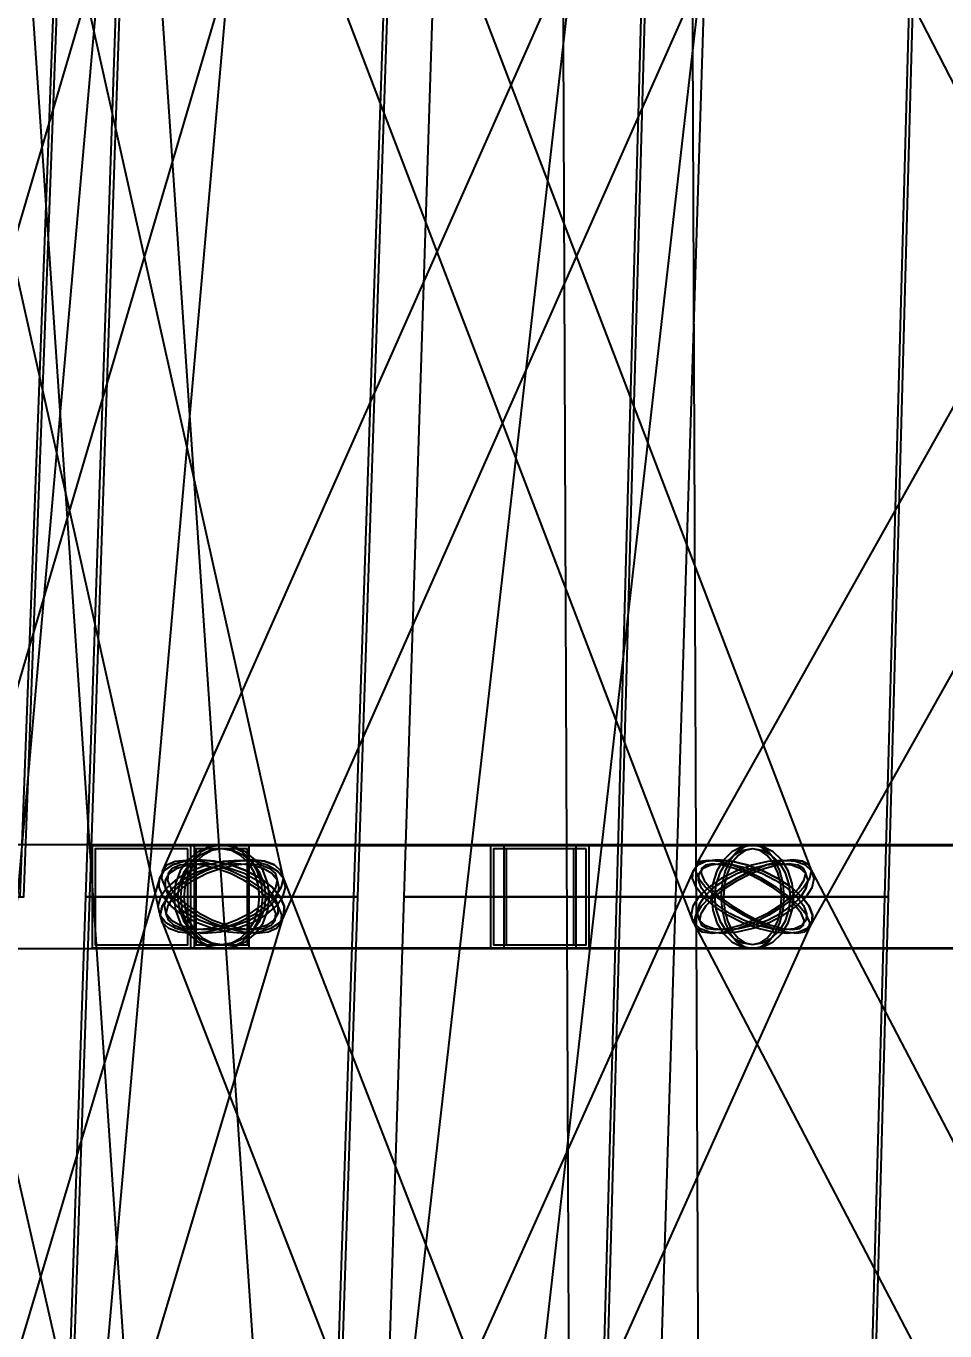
# Model space of a CAD drawing. Header units: millimetres. Extents: x -123812 to 252100, y -3000 to 639000.
# Drawn here: x -12096 to -8498, y 388299 to 393411 of the extents above; entities that cross this region are included whole.
import ezdxf

# ---------------------------------------------------------------- set-up
doc = ezdxf.new("R2010")
doc.units = ezdxf.units.MM
doc.layers.add('D-STR-DIM', color=7, linetype='Continuous', lineweight=13)
doc.layers.add('D-STR-STRC', color=7, linetype='Continuous', lineweight=25)
doc.styles.add('OpenSansCondensed-Light', font='OpenSansCondensed-Light.ttf')
doc.styles.add('TOWER_UNICODE', font='Arial Unicode.ttf')
doc.dimstyles.new('EZDXF', dxfattribs={"dimtxt": 0.25, "dimasz": 0.175, "dimexe": 0.375, "dimexo": 0.125, "dimgap": 0.1, "dimtad": 1, "dimlfac": 100, "dimzin": 12, "dimdsep": 46, "dimtxsty": 'OpenSansCondensed-Light', "dimblk": 'ARCHTICK', "dimcen": 2.5, "dimazin": 3, "dimtfac": 0.5, "dimtmove": 2, "dimatfit": 3})

# ---------------------------------------------------------------- blocks, each defined once
blk = doc.blocks.new('_ARCHTICK')
at = {"color": 0, "linetype": 'BYBLOCK', "const_width": 0.15}
blk.add_lwpolyline([(-0.5, -0.5), (0.5, 0.5)], dxfattribs=at)

msp = doc.modelspace()

# ---------------------------------------------------------------- linework, layer by layer
at = {"layer": 'D-STR-STRC'}
for points in [[(-12948, 374977.9), (-10740.7, 399977.9), (-10749.3, 399986), (-10774.6, 399995.1), (-10814.8, 400004.5), (-10867.2, 400013.5), (-10928.2, 400021.7), (-10993.7, 400028.4), (-11059.2, 400033.1), (-11120.2, 400035.6), (-11172.6, 400035.7), (-11212.8, 400033.3), (-11238.1, 400028.7), (-11246.7, 400022.1), (-13454, 375022.1)], [(-10306.7, 375017), (-12008.5, 400017), (-12017.1, 400023.8), (-12042.4, 400028.9), (-12082.7, 400032.1), (-12135.2, 400033.1), (-12196.3, 400031.8), (-12261.9, 400028.4), (-12327.5, 400023), (-12388.6, 400016.1), (-12441.1, 400008), (-12481.4, 399999.4), (-12506.7, 399990.9), (-12515.3, 399983), (-10813.5, 374983)], [(-11583.3, 374971.3), (-8724, 399971.3), (-8732.6, 399977.9), (-8757.8, 399986), (-8797.9, 399995.1), (-8850.1, 400004.5), (-8911, 400013.5), (-8976.3, 400021.7), (-9041.6, 400028.4), (-9102.5, 400033.1), (-9154.8, 400035.6), (-9194.9, 400035.7), (-9220.1, 400033.3), (-9228.7, 400028.7), (-12088, 375028.7)], [(-9409.8, 375001), (-9512.6, 400001), (-9521.2, 400011.4), (-9546.6, 400021.1), (-9586.9, 400029.3), (-9639.6, 400035.5), (-9700.8, 400039.3), (-9766.6, 400040.4), (-9832.3, 400038.7), (-9893.6, 400034.5), (-9946.2, 400027.8), (-9986.5, 400019.3), (-10011.9, 400009.5), (-10020.5, 399999), (-9917.8, 374999)], [(-6666.3, 395123.6), (-9473.2, 390123.6), (-9475.2, 390100.9), (-9461.9, 390071.3), (-9434.3, 390036.9), (-9394.2, 390000), (-9344.4, 389963.1), (-9288.3, 389928.7), (-9229.6, 389899.1), (-9172.4, 389876.4), (-9120.5, 389862.2), (-9077.6, 389857.3), (-9046.5, 389862.2), (-9029.4, 389876.4), (-6222.5, 394876.4)], [(-9334.6, 394876.4), (-6762.4, 389876.4), (-6738.3, 389862.2), (-6700.8, 389857.3), (-6652.5, 389862.2), (-6596.6, 389876.4), (-6537, 389899.1), (-6477.7, 389928.7), (-6422.7, 389963.1), (-6375.8, 390000), (-6340.3, 390036.9), (-6318.5, 390071.3), (-6311.9, 390100.9), (-6320.9, 390123.6), (-8893.1, 395123.6)], [(-11405.9, 395071.3), (-12881.3, 390071.3), (-12882.1, 390036.9), (-12866.3, 390000), (-12834.9, 389963.1), (-12790, 389928.7), (-12734.7, 389899.1), (-12672.8, 389876.4), (-12608.5, 389862.2), (-12546.2, 389857.3), (-12490.1, 389862.2), (-12444.1, 389876.4), (-12411.2, 389899.1), (-12393.8, 389928.7), (-10918.3, 394928.7)], [(-12692, 394928.7), (-11572.8, 389928.7), (-11549, 389899.1), (-11510.4, 389876.4), (-11459.5, 389862.2), (-11399.8, 389857.3), (-11335.3, 389862.2), (-11270.6, 389876.4), (-11209.9, 389899.1), (-11157.5, 389928.7), (-11116.8, 389963.1), (-11090.7, 390000), (-11080.9, 390036.9), (-11088.2, 390071.3), (-12207.4, 395071.3)], [(-9346.9, 395100.9), (-11563.5, 390100.9), (-11565.7, 390071.3), (-11551.9, 390036.9), (-11522.9, 390000), (-11480.8, 389963.1), (-11428.5, 389928.7), (-11369.6, 389899.1), (-11307.9, 389876.4), (-11247.8, 389862.2), (-11193.3, 389857.3), (-11148.2, 389862.2), (-11115.5, 389876.4), (-11097.4, 389899.1), (-8880.8, 394899.1)], [(-11394.2, 394899.1), (-9483.4, 389899.1), (-9458.7, 389876.4), (-9419.9, 389862.2), (-9369.6, 389857.3), (-9311.2, 389862.2), (-9248.7, 389876.4), (-9186.5, 389899.1), (-9128.6, 389928.7), (-9079.1, 389963.1), (-9041.3, 390000), (-9017.9, 390036.9), (-9010.4, 390071.3), (-9019.2, 390100.9), (-10930, 395100.9)], [(-12637.5, 389796.8), (-11330.5, 389796.8), (-11281.9, 389803.7), (-11236.6, 389824), (-11197.8, 389856.3), (-11167.9, 389898.4), (-11149.2, 389947.4), (-11142.8, 390000), (-11149.2, 390052.6), (-11167.9, 390101.6), (-11197.8, 390143.7), (-11236.6, 390176), (-11281.9, 390196.3), (-11330.5, 390203.2), (-12637.5, 390203.2)], [(-12637.5, 389796.8), (-11330.5, 389796.8), (-11281.9, 389803.7), (-11236.6, 389824), (-11197.8, 389856.3), (-11167.9, 389898.4), (-11149.2, 389947.4), (-11142.8, 390000), (-11149.2, 390052.6), (-11167.9, 390101.6), (-11197.8, 390143.7), (-11236.6, 390176), (-11281.9, 390196.3), (-11330.5, 390203.2), (-12637.5, 390203.2)], [(-6541.7, 390203.2), (-9251.3, 390203.2), (-9283.3, 390196.3), (-9313.2, 390176), (-9338.8, 390143.7), (-9358.4, 390101.6), (-9370.8, 390052.6), (-9375, 390000), (-9370.8, 389947.4), (-9358.4, 389898.4), (-9338.8, 389856.3), (-9313.2, 389824), (-9283.3, 389803.7), (-9251.3, 389796.8), (-6541.7, 389796.8)], [(-6541.7, 390203.2), (-9251.3, 390203.2), (-9283.3, 390196.3), (-9313.2, 390176), (-9338.8, 390143.7), (-9358.4, 390101.6), (-9370.8, 390052.6), (-9375, 390000), (-9370.8, 389947.4), (-9358.4, 389898.4), (-9338.8, 389856.3), (-9313.2, 389824), (-9283.3, 389803.7), (-9251.3, 389796.8), (-6541.7, 389796.8)], [(-12581.8, 384927.9), (-11086.9, 389927.9), (-11086, 389962.7), (-11101.6, 390000), (-11132.9, 390037.3), (-11177.7, 390072.1), (-11232.8, 390101.9), (-11294.6, 390124.8), (-11358.9, 390139.2), (-11421.2, 390144.1), (-11477.4, 390139.2), (-11523.5, 390124.8), (-11556.5, 390101.9), (-11574.1, 390072.1), (-13068.9, 385072.1)], [(-11256.7, 385072.1), (-12395.4, 390072.1), (-12419.2, 390101.9), (-12457.8, 390124.8), (-12508.7, 390139.2), (-12568.4, 390144.1), (-12632.8, 390139.2), (-12697.6, 390124.8), (-12758.2, 390101.9), (-12810.6, 390072.1), (-12851.2, 390037.3), (-12877.3, 390000), (-12887, 389962.7), (-12879.7, 389927.9), (-11741.1, 384927.9)], [(-11266.3, 384898.1), (-9018.7, 389898.1), (-9016.4, 389927.9), (-9030, 389962.7), (-9058.8, 390000), (-9100.6, 390037.3), (-9152.8, 390072.1), (-9211.6, 390101.9), (-9273.2, 390124.8), (-9333.2, 390139.2), (-9387.7, 390144.1), (-9432.9, 390139.2), (-9465.7, 390124.8), (-9483.9, 390101.9), (-11731.5, 385101.9)], [(-9157.1, 385101.9), (-11098.8, 390101.9), (-11123.5, 390124.8), (-11162.4, 390139.2), (-11212.7, 390144.1), (-11271, 390139.2), (-11333.4, 390124.8), (-11395.6, 390101.9), (-11453.3, 390072.1), (-11502.7, 390037.3), (-11540.3, 390000), (-11563.7, 389962.7), (-11571.1, 389927.9), (-11562.2, 389898.1), (-9620.5, 384898.1)], [(-6418.8, 385124.8), (-9031.2, 390124.8), (-9055.3, 390139.2), (-9092.8, 390144.1), (-9141.1, 390139.2), (-9196.8, 390124.8), (-9256.3, 390101.9), (-9315.5, 390072.1), (-9370.3, 390037.3), (-9417, 390000), (-9452.4, 389962.7), (-9474, 389927.9), (-9480.6, 389898.1), (-9471.4, 389875.2), (-6859, 384875.2)]]:
    msp.add_lwpolyline(points, dxfattribs=at)
for points in [[(-13170.2, 390000), (-12104.8, 390000), (-11918.2, 395000), (-12981.2, 395000)], [(-13155.6, 390000), (-12119.5, 390000), (-11932.1, 395000), (-12967.3, 395000)], [(-11863.2, 390000), (-10797.8, 390000), (-10630.6, 395000), (-11693.6, 395000)], [(-11848.6, 390000), (-10812.4, 390000), (-10644.5, 395000), (-11679.7, 395000)], [(-10616.7, 390000), (-9551.3, 390000), (-9393.7, 395000), (-10456.8, 395000)], [(-9784, 390000), (-8718.6, 390000), (-8582.3, 395000), (-9645.4, 395000)], [(-9769.4, 390000), (-8733.3, 390000), (-8596.2, 395000), (-9631.4, 395000)], [(-11837.1, 389800), (-9890.8, 389800), (-9890.8, 390200), (-11837.1, 390200)], [(-11450.8, 390200), (-11837.1, 390200), (-11837.1, 389800), (-11450.8, 389800)], [(-11837.1, 389800), (-9890.8, 389800), (-9890.8, 390200), (-11837.1, 390200)], [(-11450.8, 390200), (-11837.1, 390200), (-11837.1, 389800), (-11450.8, 389800)], [(-11462.4, 390188), (-11825.6, 390188), (-11825.6, 389812), (-11462.4, 389812)], [(-11462.4, 390188), (-11825.6, 390188), (-11825.6, 389812), (-11462.4, 389812)], [(-11518.2, 390000), (-11511.8, 389947.4), (-11493.1, 389898.4), (-11463.2, 389856.3), (-11424.4, 389824), (-11379.1, 389803.7), (-11330.5, 389796.8), (-11281.9, 389803.7), (-11236.6, 389824), (-11197.8, 389856.3), (-11167.9, 389898.4), (-11149.2, 389947.4), (-11142.8, 390000), (-11149.2, 390052.6), (-11167.9, 390101.6), (-11197.8, 390143.7), (-11236.6, 390176), (-11281.9, 390196.3), (-11330.5, 390203.2), (-11379.1, 390196.3), (-11424.4, 390176), (-11463.2, 390143.7), (-11493.1, 390101.6), (-11511.8, 390052.6)], [(-11518.2, 390000), (-11511.8, 389947.4), (-11493.1, 389898.4), (-11463.2, 389856.3), (-11424.4, 389824), (-11379.1, 389803.7), (-11330.5, 389796.8), (-11281.9, 389803.7), (-11236.6, 389824), (-11197.8, 389856.3), (-11167.9, 389898.4), (-11149.2, 389947.4), (-11142.8, 390000), (-11149.2, 390052.6), (-11167.9, 390101.6), (-11197.8, 390143.7), (-11236.6, 390176), (-11281.9, 390196.3), (-11330.5, 390203.2), (-11379.1, 390196.3), (-11424.4, 390176), (-11463.2, 390143.7), (-11493.1, 390101.6), (-11511.8, 390052.6)], [(-11503.4, 390000), (-11497.6, 389951.5), (-11480.3, 389906.4), (-11452.8, 389867.6), (-11417, 389837.9), (-11375.3, 389819.2), (-11330.5, 389812.8), (-11285.7, 389819.2), (-11244, 389837.9), (-11208.2, 389867.6), (-11180.7, 389906.4), (-11163.4, 389951.5), (-11157.5, 390000), (-11163.4, 390048.5), (-11180.7, 390093.6), (-11208.2, 390132.4), (-11244, 390162.1), (-11285.7, 390180.8), (-11330.5, 390187.2), (-11375.3, 390180.8), (-11417, 390162.1), (-11452.8, 390132.4), (-11480.3, 390093.6), (-11497.6, 390048.5)], [(-11503.4, 390000), (-11497.6, 389951.5), (-11480.3, 389906.4), (-11452.8, 389867.6), (-11417, 389837.9), (-11375.3, 389819.2), (-11330.5, 389812.8), (-11285.7, 389819.2), (-11244, 389837.9), (-11208.2, 389867.6), (-11180.7, 389906.4), (-11163.4, 389951.5), (-11157.5, 390000), (-11163.4, 390048.5), (-11180.7, 390093.6), (-11208.2, 390132.4), (-11244, 390162.1), (-11285.7, 390180.8), (-11330.5, 390187.2), (-11375.3, 390180.8), (-11417, 390162.1), (-11452.8, 390132.4), (-11480.3, 390093.6), (-11497.6, 390048.5)], [(-11491.7, 390000), (-11486.2, 389947.4), (-11470.1, 389898.4), (-11444.5, 389856.3), (-11411.1, 389824), (-11372.2, 389803.7), (-11330.5, 389796.8), (-9251.3, 389796.8), (-9209.6, 389803.7), (-9170.7, 389824), (-9137.3, 389856.3), (-9111.7, 389898.4), (-9095.6, 389947.4), (-9090.1, 390000), (-9095.6, 390052.6), (-9111.7, 390101.6), (-9137.3, 390143.7), (-9170.7, 390176), (-9209.6, 390196.3), (-9251.3, 390203.2), (-11330.5, 390203.2), (-11372.2, 390196.3), (-11411.1, 390176), (-11444.5, 390143.7), (-11470.1, 390101.6), (-11486.2, 390052.6)], [(-11491.7, 390000), (-11486.2, 389947.4), (-11470.1, 389898.4), (-11444.5, 389856.3), (-11411.1, 389824), (-11372.2, 389803.7), (-11330.5, 389796.8), (-11288.8, 389803.7), (-11249.9, 389824), (-11216.5, 389856.3), (-11190.9, 389898.4), (-11174.8, 389947.4), (-11169.3, 390000), (-11174.8, 390052.6), (-11190.9, 390101.6), (-11216.5, 390143.7), (-11249.9, 390176), (-11288.8, 390196.3), (-11330.5, 390203.2), (-11372.2, 390196.3), (-11411.1, 390176), (-11444.5, 390143.7), (-11470.1, 390101.6), (-11486.2, 390052.6)], [(-11491.7, 390000), (-11486.2, 389947.4), (-11470.1, 389898.4), (-11444.5, 389856.3), (-11411.1, 389824), (-11372.2, 389803.7), (-11330.5, 389796.8), (-9251.3, 389796.8), (-9209.6, 389803.7), (-9170.7, 389824), (-9137.3, 389856.3), (-9111.7, 389898.4), (-9095.6, 389947.4), (-9090.1, 390000), (-9095.6, 390052.6), (-9111.7, 390101.6), (-9137.3, 390143.7), (-9170.7, 390176), (-9209.6, 390196.3), (-9251.3, 390203.2), (-11330.5, 390203.2), (-11372.2, 390196.3), (-11411.1, 390176), (-11444.5, 390143.7), (-11470.1, 390101.6), (-11486.2, 390052.6)], [(-11491.7, 390000), (-11486.2, 389947.4), (-11470.1, 389898.4), (-11444.5, 389856.3), (-11411.1, 389824), (-11372.2, 389803.7), (-11330.5, 389796.8), (-11288.8, 389803.7), (-11249.9, 389824), (-11216.5, 389856.3), (-11190.9, 389898.4), (-11174.8, 389947.4), (-11169.3, 390000), (-11174.8, 390052.6), (-11190.9, 390101.6), (-11216.5, 390143.7), (-11249.9, 390176), (-11288.8, 390196.3), (-11330.5, 390203.2), (-11372.2, 390196.3), (-11411.1, 390176), (-11444.5, 390143.7), (-11470.1, 390101.6), (-11486.2, 390052.6)], [(-11479, 390000), (-11474, 389951.5), (-11459.1, 389906.4), (-11435.5, 389867.6), (-11404.8, 389837.9), (-11368.9, 389819.2), (-11330.5, 389812.8), (-11292.1, 389819.2), (-11256.2, 389837.9), (-11225.5, 389867.6), (-11201.9, 389906.4), (-11187, 389951.5), (-11182, 390000), (-11187, 390048.5), (-11201.9, 390093.6), (-11225.5, 390132.4), (-11256.2, 390162.1), (-11292.1, 390180.8), (-11330.5, 390187.2), (-11368.9, 390180.8), (-11404.8, 390162.1), (-11435.5, 390132.4), (-11459.1, 390093.6), (-11474, 390048.5)], [(-11479, 390000), (-11474, 389951.5), (-11459.1, 389906.4), (-11435.5, 389867.6), (-11404.8, 389837.9), (-11368.9, 389819.2), (-11330.5, 389812.8), (-11292.1, 389819.2), (-11256.2, 389837.9), (-11225.5, 389867.6), (-11201.9, 389906.4), (-11187, 389951.5), (-11182, 390000), (-11187, 390048.5), (-11201.9, 390093.6), (-11225.5, 390132.4), (-11256.2, 390162.1), (-11292.1, 390180.8), (-11330.5, 390187.2), (-11368.9, 390180.8), (-11404.8, 390162.1), (-11435.5, 390132.4), (-11459.1, 390093.6), (-11474, 390048.5)], [(-11438.7, 389800), (-5713.8, 389800), (-5713.8, 390200), (-11438.7, 390200)], [(-11222.3, 390200), (-11438.7, 390200), (-11438.7, 389800), (-11222.3, 389800)], [(-11228.8, 390188), (-11432.2, 390188), (-11432.2, 389812), (-11228.8, 389812)], [(-9890.8, 390200), (-10277.2, 390200), (-10277.2, 389800), (-9890.8, 389800)], [(-9890.8, 390200), (-10277.2, 390200), (-10277.2, 389800), (-9890.8, 389800)], [(-9902.4, 390188), (-10265.6, 390188), (-10265.6, 389812), (-9902.4, 389812)], [(-9902.4, 390188), (-10265.6, 390188), (-10265.6, 389812), (-9902.4, 389812)], [(-10225.4, 389800), (-5680.6, 389800), (-5680.6, 390200), (-10225.4, 390200)], [(-9942.5, 390200), (-10225.4, 390200), (-10225.4, 389800), (-9942.5, 389800)], [(-10225.4, 389800), (-5680.6, 389800), (-5680.6, 390200), (-10225.4, 390200)], [(-9942.5, 390200), (-10225.4, 390200), (-10225.4, 389800), (-9942.5, 389800)], [(-9951, 390188), (-10216.9, 390188), (-10216.9, 389812), (-9951, 389812)], [(-9951, 390188), (-10216.9, 390188), (-10216.9, 389812), (-9951, 389812)], [(-9412.5, 390000), (-9407, 389947.4), (-9390.9, 389898.4), (-9365.3, 389856.3), (-9331.9, 389824), (-9293, 389803.7), (-9251.3, 389796.8), (-9209.6, 389803.7), (-9170.7, 389824), (-9137.3, 389856.3), (-9111.7, 389898.4), (-9095.6, 389947.4), (-9090.1, 390000), (-9095.6, 390052.6), (-9111.7, 390101.6), (-9137.3, 390143.7), (-9170.7, 390176), (-9209.6, 390196.3), (-9251.3, 390203.2), (-9293, 390196.3), (-9331.9, 390176), (-9365.3, 390143.7), (-9390.9, 390101.6), (-9407, 390052.6)], [(-9412.5, 390000), (-9407, 389947.4), (-9390.9, 389898.4), (-9365.3, 389856.3), (-9331.9, 389824), (-9293, 389803.7), (-9251.3, 389796.8), (-9209.6, 389803.7), (-9170.7, 389824), (-9137.3, 389856.3), (-9111.7, 389898.4), (-9095.6, 389947.4), (-9090.1, 390000), (-9095.6, 390052.6), (-9111.7, 390101.6), (-9137.3, 390143.7), (-9170.7, 390176), (-9209.6, 390196.3), (-9251.3, 390203.2), (-9293, 390196.3), (-9331.9, 390176), (-9365.3, 390143.7), (-9390.9, 390101.6), (-9407, 390052.6)], [(-9399.8, 390000), (-9394.8, 389951.5), (-9379.9, 389906.4), (-9356.3, 389867.6), (-9325.6, 389837.9), (-9289.8, 389819.2), (-9251.3, 389812.8), (-9212.9, 389819.2), (-9177.1, 389837.9), (-9146.3, 389867.6), (-9122.7, 389906.4), (-9107.9, 389951.5), (-9102.8, 390000), (-9107.9, 390048.5), (-9122.7, 390093.6), (-9146.3, 390132.4), (-9177.1, 390162.1), (-9212.9, 390180.8), (-9251.3, 390187.2), (-9289.8, 390180.8), (-9325.6, 390162.1), (-9356.3, 390132.4), (-9379.9, 390093.6), (-9394.8, 390048.5)], [(-9399.8, 390000), (-9394.8, 389951.5), (-9379.9, 389906.4), (-9356.3, 389867.6), (-9325.6, 389837.9), (-9289.8, 389819.2), (-9251.3, 389812.8), (-9212.9, 389819.2), (-9177.1, 389837.9), (-9146.3, 389867.6), (-9122.7, 389906.4), (-9107.9, 389951.5), (-9102.8, 390000), (-9107.9, 390048.5), (-9122.7, 390093.6), (-9146.3, 390132.4), (-9177.1, 390162.1), (-9212.9, 390180.8), (-9251.3, 390187.2), (-9289.8, 390180.8), (-9325.6, 390162.1), (-9356.3, 390132.4), (-9379.9, 390093.6), (-9394.8, 390048.5)], [(-9375, 390000), (-9370.8, 389947.4), (-9358.4, 389898.4), (-9338.8, 389856.3), (-9313.2, 389824), (-9283.3, 389803.7), (-9251.3, 389796.8), (-9219.3, 389803.7), (-9189.5, 389824), (-9163.8, 389856.3), (-9144.2, 389898.4), (-9131.8, 389947.4), (-9127.6, 390000), (-9131.8, 390052.6), (-9144.2, 390101.6), (-9163.8, 390143.7), (-9189.5, 390176), (-9219.3, 390196.3), (-9251.3, 390203.2), (-9283.3, 390196.3), (-9313.2, 390176), (-9338.8, 390143.7), (-9358.4, 390101.6), (-9370.8, 390052.6)], [(-9375, 390000), (-9370.8, 389947.4), (-9358.4, 389898.4), (-9338.8, 389856.3), (-9313.2, 389824), (-9283.3, 389803.7), (-9251.3, 389796.8), (-9219.3, 389803.7), (-9189.5, 389824), (-9163.8, 389856.3), (-9144.2, 389898.4), (-9131.8, 389947.4), (-9127.6, 390000), (-9131.8, 390052.6), (-9144.2, 390101.6), (-9163.8, 390143.7), (-9189.5, 390176), (-9219.3, 390196.3), (-9251.3, 390203.2), (-9283.3, 390196.3), (-9313.2, 390176), (-9338.8, 390143.7), (-9358.4, 390101.6), (-9370.8, 390052.6)], [(-9365.3, 390000), (-9361.4, 389951.5), (-9350, 389906.4), (-9331.9, 389867.6), (-9308.3, 389837.9), (-9280.8, 389819.2), (-9251.3, 389812.8), (-9221.8, 389819.2), (-9194.3, 389837.9), (-9170.7, 389867.6), (-9152.6, 389906.4), (-9141.2, 389951.5), (-9137.4, 390000), (-9141.2, 390048.5), (-9152.6, 390093.6), (-9170.7, 390132.4), (-9194.3, 390162.1), (-9221.8, 390180.8), (-9251.3, 390187.2), (-9280.8, 390180.8), (-9308.3, 390162.1), (-9331.9, 390132.4), (-9350, 390093.6), (-9361.4, 390048.5)], [(-9365.3, 390000), (-9361.4, 389951.5), (-9350, 389906.4), (-9331.9, 389867.6), (-9308.3, 389837.9), (-9280.8, 389819.2), (-9251.3, 389812.8), (-9221.8, 389819.2), (-9194.3, 389837.9), (-9170.7, 389867.6), (-9152.6, 389906.4), (-9141.2, 389951.5), (-9137.4, 390000), (-9141.2, 390048.5), (-9152.6, 390093.6), (-9170.7, 390132.4), (-9194.3, 390162.1), (-9221.8, 390180.8), (-9251.3, 390187.2), (-9280.8, 390180.8), (-9308.3, 390162.1), (-9331.9, 390132.4), (-9350, 390093.6), (-9361.4, 390048.5)], [(-11570.3, 390000), (-11580.1, 389963.1), (-11572.8, 389928.7), (-11549, 389899.1), (-11510.4, 389876.4), (-11459.5, 389862.2), (-11399.8, 389857.3), (-11335.3, 389862.2), (-11270.6, 389876.4), (-11209.9, 389899.1), (-11157.5, 389928.7), (-11116.8, 389963.1), (-11090.7, 390000), (-11080.9, 390036.9), (-11088.2, 390071.3), (-11112, 390100.9), (-11150.6, 390123.6), (-11201.5, 390137.8), (-11261.2, 390142.7), (-11325.7, 390137.8), (-11390.4, 390123.6), (-11451.1, 390100.9), (-11503.5, 390071.3), (-11544.2, 390036.9)], [(-11101.6, 390000), (-11086, 389962.7), (-11086.9, 389927.9), (-11104.5, 389898.1), (-11137.5, 389875.2), (-11183.6, 389860.8), (-11239.8, 389855.9), (-11302.1, 389860.8), (-11366.4, 389875.2), (-11428.2, 389898.1), (-11483.3, 389927.9), (-11528.1, 389962.7), (-11559.4, 390000), (-11575, 390037.3), (-11574.1, 390072.1), (-11556.5, 390101.9), (-11523.5, 390124.8), (-11477.4, 390139.2), (-11421.2, 390144.1), (-11358.9, 390139.2), (-11294.6, 390124.8), (-11232.8, 390101.9), (-11177.7, 390072.1), (-11132.9, 390037.3)], [(-11120.7, 390000), (-11158.3, 389962.7), (-11207.7, 389927.9), (-11265.4, 389898.1), (-11327.6, 389875.2), (-11390, 389860.8), (-11448.3, 389855.9), (-11498.6, 389860.8), (-11537.5, 389875.2), (-11562.2, 389898.1), (-11571.1, 389927.9), (-11563.7, 389962.7), (-11540.3, 390000), (-11502.7, 390037.3), (-11453.3, 390072.1), (-11395.6, 390101.9), (-11333.4, 390124.8), (-11271, 390139.2), (-11212.7, 390144.1), (-11162.4, 390139.2), (-11123.5, 390124.8), (-11098.8, 390101.9), (-11089.9, 390072.1), (-11097.3, 390037.3)], [(-11522.9, 390000), (-11480.8, 389963.1), (-11428.5, 389928.7), (-11369.6, 389899.1), (-11307.9, 389876.4), (-11247.8, 389862.2), (-11193.3, 389857.3), (-11148.2, 389862.2), (-11115.5, 389876.4), (-11097.4, 389899.1), (-11095.3, 389928.7), (-11109.1, 389963.1), (-11138.1, 390000), (-11180.2, 390036.9), (-11232.5, 390071.3), (-11291.4, 390100.9), (-11353.1, 390123.6), (-11413.2, 390137.8), (-11467.7, 390142.7), (-11512.8, 390137.8), (-11545.5, 390123.6), (-11563.5, 390100.9), (-11565.7, 390071.3), (-11551.9, 390036.9)], [(-11546.7, 390000), (-11555.5, 389966.7), (-11549, 389935.7), (-11527.5, 389909), (-11492.7, 389888.6), (-11446.8, 389875.7), (-11392.9, 389871.3), (-11334.9, 389875.7), (-11276.5, 389888.6), (-11221.8, 389909), (-11174.5, 389935.7), (-11137.8, 389966.7), (-11114.3, 390000), (-11105.5, 390033.3), (-11112, 390064.3), (-11133.5, 390091), (-11168.3, 390111.4), (-11214.2, 390124.3), (-11268.1, 390128.7), (-11326.1, 390124.3), (-11384.5, 390111.4), (-11439.2, 390091), (-11486.5, 390064.3), (-11523.2, 390033.3)], [(-11124.2, 390000), (-11110, 389966.4), (-11110.9, 389935), (-11126.8, 389908.1), (-11156.5, 389887.5), (-11198.1, 389874.5), (-11248.7, 389870), (-11304.9, 389874.5), (-11362.8, 389887.5), (-11418.6, 389908.1), (-11468.3, 389935), (-11508.6, 389966.4), (-11536.8, 390000), (-11551, 390033.6), (-11550.1, 390065), (-11534.2, 390091.9), (-11504.5, 390112.5), (-11462.9, 390125.5), (-11412.3, 390130), (-11356.1, 390125.5), (-11298.2, 390112.5), (-11242.4, 390091.9), (-11192.7, 390065), (-11152.4, 390033.6)], [(-11141.3, 390000), (-11175.2, 389966.4), (-11219.8, 389935), (-11271.8, 389908.1), (-11327.9, 389887.5), (-11384.1, 389874.5), (-11436.7, 389870), (-11482.1, 389874.5), (-11517.1, 389887.5), (-11539.4, 389908.1), (-11547.5, 389935), (-11540.7, 389966.4), (-11519.7, 390000), (-11485.7, 390033.6), (-11441.2, 390065), (-11389.2, 390091.9), (-11333.1, 390112.5), (-11276.8, 390125.5), (-11224.3, 390130), (-11178.9, 390125.5), (-11143.9, 390112.5), (-11121.6, 390091.9), (-11113.5, 390065), (-11120.3, 390033.6)], [(-11504, 390000), (-11466, 389966.7), (-11418.9, 389935.7), (-11365.7, 389909), (-11310.1, 389888.6), (-11255.9, 389875.7), (-11206.8, 389871.3), (-11166.1, 389875.7), (-11136.7, 389888.6), (-11120.4, 389909), (-11118.4, 389935.7), (-11130.9, 389966.7), (-11157, 390000), (-11194.9, 390033.3), (-11242.1, 390064.3), (-11295.3, 390091), (-11350.9, 390111.4), (-11405.1, 390124.3), (-11454.2, 390128.7), (-11494.9, 390124.3), (-11524.3, 390111.4), (-11540.6, 390091), (-11542.6, 390064.3), (-11530.1, 390033.3)], [(-9461.3, 390000), (-9484.7, 389963.1), (-9492.3, 389928.7), (-9483.4, 389899.1), (-9458.7, 389876.4), (-9419.9, 389862.2), (-9369.6, 389857.3), (-9311.2, 389862.2), (-9248.7, 389876.4), (-9186.5, 389899.1), (-9128.6, 389928.7), (-9079.1, 389963.1), (-9041.3, 390000), (-9017.9, 390036.9), (-9010.4, 390071.3), (-9019.2, 390100.9), (-9043.9, 390123.6), (-9082.8, 390137.8), (-9133.1, 390142.7), (-9191.4, 390137.8), (-9253.9, 390123.6), (-9316.2, 390100.9), (-9374, 390071.3), (-9423.5, 390036.9)], [(-9058.8, 390000), (-9030, 389962.7), (-9016.4, 389927.9), (-9018.7, 389898.1), (-9036.9, 389875.2), (-9069.7, 389860.8), (-9114.9, 389855.9), (-9169.4, 389860.8), (-9229.5, 389875.2), (-9291, 389898.1), (-9349.9, 389927.9), (-9402, 389962.7), (-9443.9, 390000), (-9472.6, 390037.3), (-9486.3, 390072.1), (-9483.9, 390101.9), (-9465.7, 390124.8), (-9432.9, 390139.2), (-9387.7, 390144.1), (-9333.2, 390139.2), (-9273.2, 390124.8), (-9211.6, 390101.9), (-9152.8, 390072.1), (-9100.6, 390037.3)], [(-9085.7, 390000), (-9132.3, 389962.7), (-9187.1, 389927.9), (-9246.3, 389898.1), (-9305.8, 389875.2), (-9361.6, 389860.8), (-9409.9, 389855.9), (-9447.3, 389860.8), (-9471.4, 389875.2), (-9480.6, 389898.1), (-9474, 389927.9), (-9452.4, 389962.7), (-9417, 390000), (-9370.3, 390037.3), (-9315.5, 390072.1), (-9256.3, 390101.9), (-9196.8, 390124.8), (-9141.1, 390139.2), (-9092.8, 390144.1), (-9055.3, 390139.2), (-9031.2, 390124.8), (-9022.1, 390101.9), (-9028.6, 390072.1), (-9050.3, 390037.3)], [(-9394.2, 390000), (-9344.4, 389963.1), (-9288.3, 389928.7), (-9229.6, 389899.1), (-9172.4, 389876.4), (-9120.5, 389862.2), (-9077.6, 389857.3), (-9046.5, 389862.2), (-9029.4, 389876.4), (-9027.4, 389899.1), (-9040.7, 389928.7), (-9068.3, 389963.1), (-9108.4, 390000), (-9158.2, 390036.9), (-9214.4, 390071.3), (-9273.1, 390100.9), (-9330.3, 390123.6), (-9382.1, 390137.8), (-9425, 390142.7), (-9456.1, 390137.8), (-9473.2, 390123.6), (-9475.2, 390100.9), (-9461.9, 390071.3), (-9434.3, 390036.9)], [(-9440.6, 390000), (-9461.8, 389966.7), (-9468.6, 389935.7), (-9460.6, 389909), (-9438.3, 389888.6), (-9403.3, 389875.7), (-9357.9, 389871.3), (-9305.3, 389875.7), (-9249, 389888.6), (-9192.8, 389909), (-9140.7, 389935.7), (-9096.1, 389966.7), (-9062, 390000), (-9040.9, 390033.3), (-9034.1, 390064.3), (-9042.1, 390091), (-9064.3, 390111.4), (-9099.3, 390124.3), (-9144.7, 390128.7), (-9197.3, 390124.3), (-9253.6, 390111.4), (-9309.8, 390091), (-9361.9, 390064.3), (-9406.6, 390033.3)], [(-9077.7, 390000), (-9051.8, 389966.4), (-9039.5, 389935), (-9041.6, 389908.1), (-9058, 389887.5), (-9087.6, 389874.5), (-9128.3, 389870), (-9177.5, 389874.5), (-9231.6, 389887.5), (-9287.1, 389908.1), (-9340.2, 389935), (-9387.2, 389966.4), (-9424.9, 390000), (-9450.8, 390033.6), (-9463.1, 390065), (-9461, 390091.9), (-9444.6, 390112.5), (-9415, 390125.5), (-9374.3, 390130), (-9325.2, 390125.5), (-9271, 390112.5), (-9215.5, 390091.9), (-9162.5, 390065), (-9115.5, 390033.6)], [(-9102, 390000), (-9144, 389966.4), (-9193.4, 389935), (-9246.8, 389908.1), (-9300.4, 389887.5), (-9350.7, 389874.5), (-9394.2, 389870), (-9428, 389874.5), (-9449.8, 389887.5), (-9458, 389908.1), (-9452.1, 389935), (-9432.6, 389966.4), (-9400.7, 390000), (-9358.6, 390033.6), (-9309.2, 390065), (-9255.9, 390091.9), (-9202.2, 390112.5), (-9151.9, 390125.5), (-9108.4, 390130), (-9074.6, 390125.5), (-9052.9, 390112.5), (-9044.6, 390091.9), (-9050.5, 390065), (-9070.1, 390033.6)], [(-9380.2, 390000), (-9335.3, 389966.7), (-9284.6, 389935.7), (-9231.7, 389909), (-9180.1, 389888.6), (-9133.4, 389875.7), (-9094.7, 389871.3), (-9066.7, 389875.7), (-9051.3, 389888.6), (-9049.5, 389909), (-9061.4, 389935.7), (-9086.3, 389966.7), (-9122.4, 390000), (-9167.4, 390033.3), (-9218, 390064.3), (-9270.9, 390091), (-9322.5, 390111.4), (-9369.2, 390124.3), (-9407.9, 390128.7), (-9435.9, 390124.3), (-9451.4, 390111.4), (-9453.2, 390091), (-9441.2, 390064.3), (-9416.3, 390033.3)], [(-12032.7, 385000), (-10965, 385000), (-10797.8, 390000), (-11863.2, 390000)], [(-12017.4, 385000), (-10980.4, 385000), (-10812.4, 390000), (-11848.6, 390000)], [(-10797.8, 390000), (-10816, 390000), (-10869.2, 390000), (-10953.8, 390000), (-11064.2, 390000), (-11192.6, 390000), (-11330.5, 390000), (-11468.4, 390000), (-11596.8, 390000), (-11707.2, 390000), (-11791.8, 390000), (-11845, 390000), (-11863.2, 390000), (-11845, 390000), (-11791.8, 390000), (-11707.2, 390000), (-11596.8, 390000), (-11468.4, 390000), (-11330.5, 390000), (-11192.6, 390000), (-11064.2, 390000), (-10953.8, 390000), (-10869.2, 390000), (-10816, 390000)], [(-10812.4, 390000), (-10830.1, 390000), (-10881.9, 390000), (-10964.2, 390000), (-11071.5, 390000), (-11196.4, 390000), (-11330.5, 390000), (-11464.6, 390000), (-11589.5, 390000), (-11696.8, 390000), (-11779.1, 390000), (-11830.9, 390000), (-11848.6, 390000), (-11830.9, 390000), (-11779.1, 390000), (-11696.8, 390000), (-11589.5, 390000), (-11464.6, 390000), (-11330.5, 390000), (-11196.4, 390000), (-11071.5, 390000), (-10964.2, 390000), (-10881.9, 390000), (-10830.1, 390000)], [(-10812.4, 390000), (-10830.1, 390000), (-10881.9, 390000), (-10964.2, 390000), (-11071.5, 390000), (-11196.4, 390000), (-11330.5, 390000), (-11464.6, 390000), (-11589.5, 390000), (-11696.8, 390000), (-11779.1, 390000), (-11830.9, 390000), (-11848.6, 390000), (-11830.9, 390000), (-11779.1, 390000), (-11696.8, 390000), (-11589.5, 390000), (-11464.6, 390000), (-11330.5, 390000), (-11196.4, 390000), (-11071.5, 390000), (-10964.2, 390000), (-10881.9, 390000), (-10830.1, 390000)], [(-10864.1, 390000), (-10880, 390000), (-10926.6, 390000), (-11000.7, 390000), (-11097.3, 390000), (-11209.8, 390000), (-11330.5, 390000), (-11451.2, 390000), (-11563.7, 390000), (-11660.3, 390000), (-11734.4, 390000), (-11781, 390000), (-11796.9, 390000), (-11781, 390000), (-11734.4, 390000), (-11660.3, 390000), (-11563.7, 390000), (-11451.2, 390000), (-11330.5, 390000), (-11209.8, 390000), (-11097.3, 390000), (-11000.7, 390000), (-10926.6, 390000), (-10880, 390000)], [(-10864.1, 390000), (-10880, 390000), (-10926.6, 390000), (-11000.7, 390000), (-11097.3, 390000), (-11209.8, 390000), (-11330.5, 390000), (-11451.2, 390000), (-11563.7, 390000), (-11660.3, 390000), (-11734.4, 390000), (-11781, 390000), (-11796.9, 390000), (-11781, 390000), (-11734.4, 390000), (-11660.3, 390000), (-11563.7, 390000), (-11451.2, 390000), (-11330.5, 390000), (-11209.8, 390000), (-11097.3, 390000), (-11000.7, 390000), (-10926.6, 390000), (-10880, 390000)], [(-10776.5, 385000), (-9708.8, 385000), (-9551.3, 390000), (-10616.7, 390000)], [(-9551.3, 390000), (-9569.4, 390000), (-9622.6, 390000), (-9707.3, 390000), (-9817.6, 390000), (-9946.1, 390000), (-10084, 390000), (-10221.8, 390000), (-10350.3, 390000), (-10460.6, 390000), (-10545.3, 390000), (-10598.5, 390000), (-10616.7, 390000), (-10598.5, 390000), (-10545.3, 390000), (-10460.6, 390000), (-10350.3, 390000), (-10221.8, 390000), (-10084, 390000), (-9946.1, 390000), (-9817.6, 390000), (-9707.3, 390000), (-9622.6, 390000), (-9569.4, 390000)], [(-9922.7, 385000), (-8855, 385000), (-8718.6, 390000), (-9784, 390000)], [(-9907.3, 385000), (-8870.3, 385000), (-8733.3, 390000), (-9769.4, 390000)], [(-8718.6, 390000), (-8736.8, 390000), (-8790, 390000), (-8874.6, 390000), (-8985, 390000), (-9113.4, 390000), (-9251.3, 390000), (-9389.2, 390000), (-9517.7, 390000), (-9628, 390000), (-9712.6, 390000), (-9765.9, 390000), (-9784, 390000), (-9765.9, 390000), (-9712.6, 390000), (-9628, 390000), (-9517.7, 390000), (-9389.2, 390000), (-9251.3, 390000), (-9113.4, 390000), (-8985, 390000), (-8874.6, 390000), (-8790, 390000), (-8736.8, 390000)], [(-8733.3, 390000), (-8750.9, 390000), (-8802.7, 390000), (-8885, 390000), (-8992.3, 390000), (-9117.2, 390000), (-9251.3, 390000), (-9385.4, 390000), (-9510.3, 390000), (-9617.6, 390000), (-9700, 390000), (-9751.7, 390000), (-9769.4, 390000), (-9751.7, 390000), (-9700, 390000), (-9617.6, 390000), (-9510.3, 390000), (-9385.4, 390000), (-9251.3, 390000), (-9117.2, 390000), (-8992.3, 390000), (-8885, 390000), (-8802.7, 390000), (-8750.9, 390000)], [(-8733.3, 390000), (-8750.9, 390000), (-8802.7, 390000), (-8885, 390000), (-8992.3, 390000), (-9117.2, 390000), (-9251.3, 390000), (-9385.4, 390000), (-9510.3, 390000), (-9617.6, 390000), (-9700, 390000), (-9751.7, 390000), (-9769.4, 390000), (-9751.7, 390000), (-9700, 390000), (-9617.6, 390000), (-9510.3, 390000), (-9385.4, 390000), (-9251.3, 390000), (-9117.2, 390000), (-8992.3, 390000), (-8885, 390000), (-8802.7, 390000), (-8750.9, 390000)], [(-8784.9, 390000), (-8800.8, 390000), (-8847.4, 390000), (-8921.5, 390000), (-9018.1, 390000), (-9130.6, 390000), (-9251.3, 390000), (-9372, 390000), (-9484.5, 390000), (-9581.1, 390000), (-9655.3, 390000), (-9701.9, 390000), (-9717.7, 390000), (-9701.9, 390000), (-9655.3, 390000), (-9581.1, 390000), (-9484.5, 390000), (-9372, 390000), (-9251.3, 390000), (-9130.6, 390000), (-9018.1, 390000), (-8921.5, 390000), (-8847.4, 390000), (-8800.8, 390000)], [(-8784.9, 390000), (-8800.8, 390000), (-8847.4, 390000), (-8921.5, 390000), (-9018.1, 390000), (-9130.6, 390000), (-9251.3, 390000), (-9372, 390000), (-9484.5, 390000), (-9581.1, 390000), (-9655.3, 390000), (-9701.9, 390000), (-9717.7, 390000), (-9701.9, 390000), (-9655.3, 390000), (-9581.1, 390000), (-9484.5, 390000), (-9372, 390000), (-9251.3, 390000), (-9130.6, 390000), (-9018.1, 390000), (-8921.5, 390000), (-8847.4, 390000), (-8800.8, 390000)]]:
    msp.add_lwpolyline(points, close=True, dxfattribs=at)

# ---------------------------------------------------------------- dimensions: what is measured, and where the dimension line sits
at = {"layer": 'D-STR-DIM'}
msp.add_linear_dim(base=(-112000, 0), p1=(0, 0), p2=(0, 634000), angle=90, dimstyle='EZDXF', override={"dimtxt": 8400, "dimasz": 3750, "dimexe": 2100, "dimexo": 1800, "dimgap": 2100, "dimtad": 1, "dimdec": 0, "dimlfac": 1, "dimlunit": 2, "dimtxsty": 'TOWER_UNICODE', "dimclrd": 7, "dimclre": 7, "dimclrt": 7}, dxfattribs=at).render()

doc.saveas('drawing.dxf')
